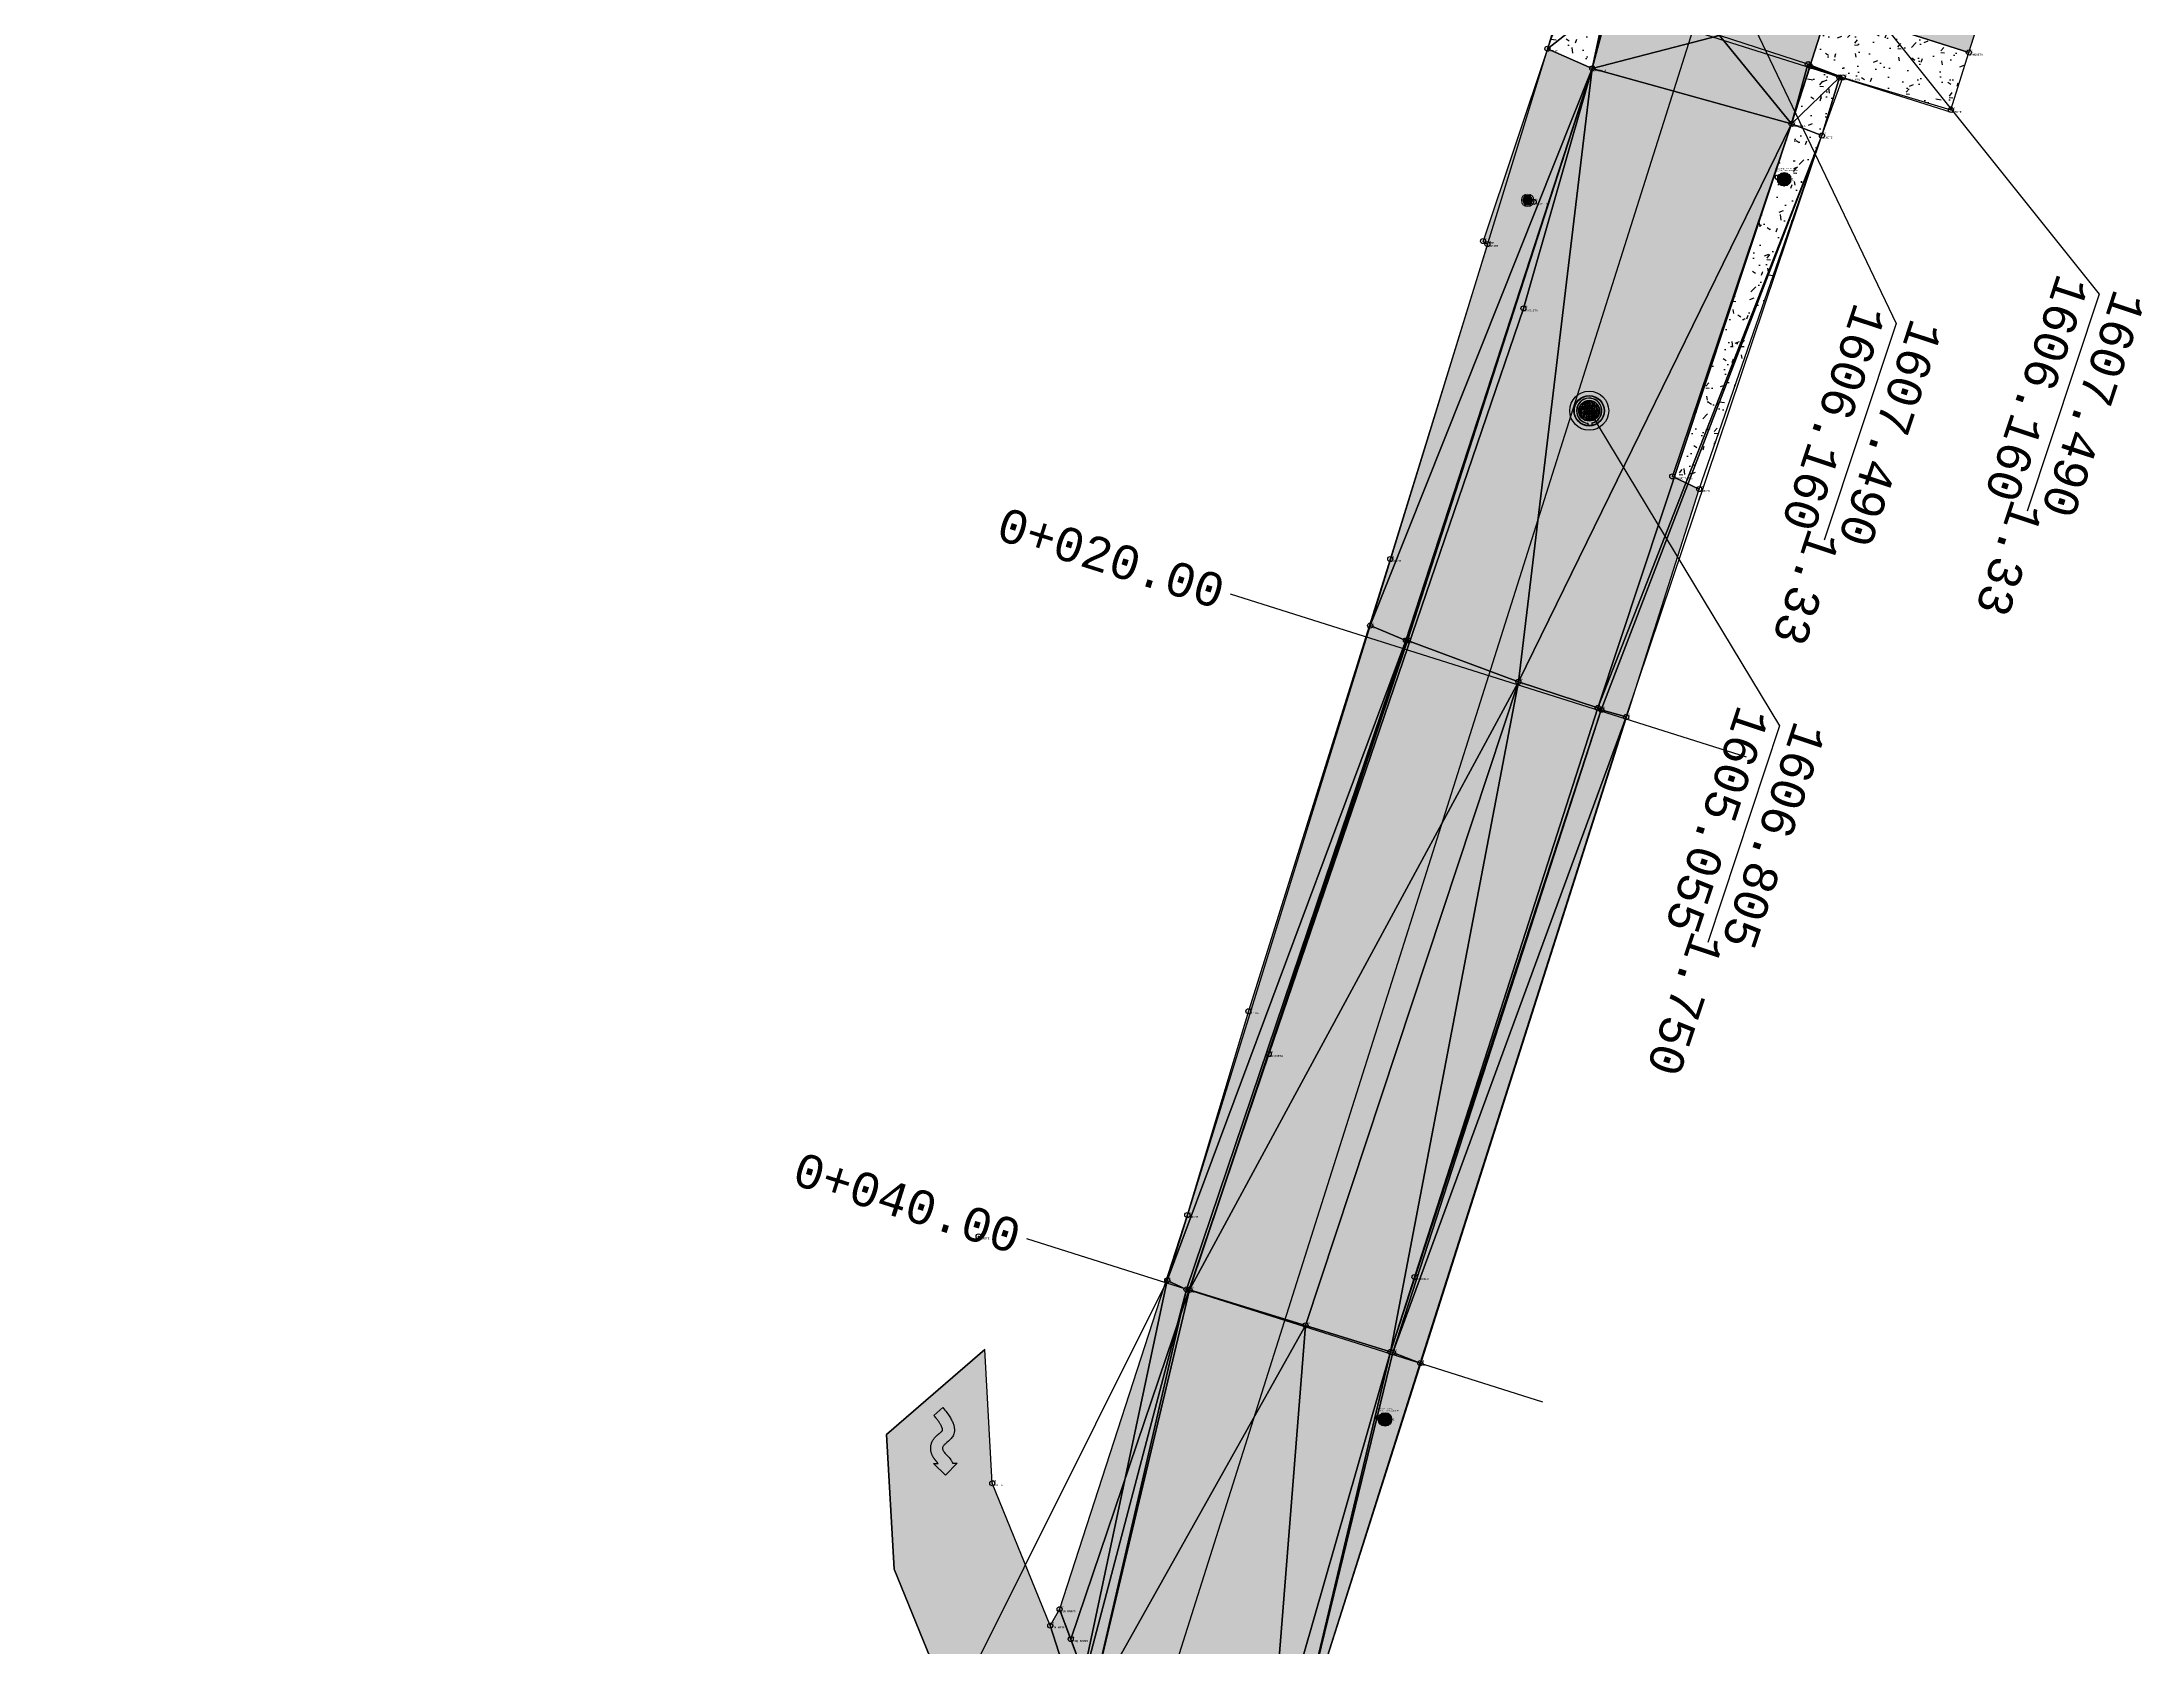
# Model space of a CAD drawing. Extents: x 661203 to 661848, y 2264651 to 2264858.
# Drawn here: x 661407.1 to 661469.2, y 2264760 to 2264807.5 of the extents above; entities that cross this region are included whole.
import ezdxf
from ezdxf.enums import TextEntityAlignment as Align

# ---------------------------------------------------------------- set-up
doc = ezdxf.new("R2010")
doc.units = 0
doc.header["$PDMODE"] = 32
doc.header["$PDSIZE"] = 0.15
for name, color, linetype in [('00. ADOQUIN', 8, 'Continuous'), ('00. BANQUETA', 8, 'Continuous'), ('00. CONCRETO', 8, 'Continuous'), ('00. EJE', 5, 'Continuous'), ('00. LIMITE DE PROPIEDAD', 7, 'Continuous'), ('00. ZAMPEADO', 8, 'Continuous'), ('02. COTAS D.S. EXISTENTE', 7, 'Continuous'), ('CVL_EST', 6, 'Continuous'), ('CVL_EST_TX', 2, 'Continuous'), ('CVL_PUNTO', 2, 'Continuous'), ('CVL_PUNTO_NUM', 2, 'Continuous'), ('CVL_TRI', 7, 'Continuous'), ('FLUJO', 1, 'Continuous'), ('INFRAESTRUCTURA_CFE_POSTE', 7, 'Continuous'), ('INFRAESTRUCTURA_POSTE_TELMEX', 42, 'Continuous'), ('LOSA', 253, 'Continuous'), ('MAMPOSTERIA', 7, 'Continuous'), ('POSTE TELMEX', 7, 'Continuous'), ('POZOS', 30, 'Continuous'), ('Registros', 150, 'Continuous'), ('TRAZA URBANA', 251, 'Continuous')]:
    doc.layers.add(name, color=color, linetype=linetype)
doc.styles.add('MONOTXT4', font='monotxt4.shx')
doc.styles.get("Standard").update_dxf_attribs({"font": 'arial.ttf'})
doc.dimstyles.get("Standard").update_dxf_attribs({"dimtxt": 0.18, "dimasz": 0.18, "dimexe": 0.18, "dimexo": 0.0625, "dimgap": 0.09, "dimtad": 0, "dimtih": 1, "dimtoh": 1, "dimdec": 4, "dimzin": 0, "dimdsep": 46, "dimtxsty": 'Standard', "dimcen": 0.09, "dimadec": 0, "dimazin": 0, "dimtfac": 1, "dimtdec": 4, "dimtofl": 0, "dimtmove": 0, "dimatfit": 3, "dimfxl": 0, "dimtolj": 1, "dimtzin": 0, "dimarcsym": 0})

# ---------------------------------------------------------------- blocks, each defined once
blk = doc.blocks.new('A$C79337726')
h = blk.add_hatch()
h.set_pattern_fill('AR-BRELM', color=11, scale=0.06156, angle=-269.6686, style=0)
h.set_pattern_definition([(93.054959, (-938.17568, -6360.84685), (0.327894398, 0.017499617), [0.469395, -0.023085]), (93.054959, (-938.03737, -6360.83947), (0.327894398, 0.017499617), [0.469395, -0.023085]), (93.054959, (-938.0183, -6360.71516), (0.327894398, 0.017499617), [0.223155, -0.023085]), (93.054959, (-937.87998, -6360.70778), (0.327894398, 0.017499617), [0.223155, -0.023085]), (3.054959, (-938.1757, -6360.84685), (0.026246145, -0.491780124), [0.13851, -0.18985104]), (3.054959, (-938.17445, -6360.8699), (0.026246145, -0.491780124), [0.13851, -0.18985104]), (3.0549587, (-938.0183, -6360.71516), (0.013123072, -0.245890062), [0.13851, -0.18985104]), (3.0549587, (-938.01706, -6360.7382), (0.013123072, -0.245890062), [0.13851, -0.18985104])])
h.paths.add_polyline_path([(2.86, 1.64, 1), (0.91, 2.13, 1)])
at = {"color": 11, "elevation": 1672.65}
for points in [[(1.75, 0.66), (1.76, 0.46)], [(1.77, 0.68), (1.78, 0.46)], [(2.14, 0.7), (2.15, 0.48)], [(2.16, 0.69), (2.17, 0.48)]]:
    blk.add_lwpolyline(points, dxfattribs=at)
at = {"color": 12}
blk.add_circle((1.89, 1.89, 1672.65), 1.89, dxfattribs=at)
at = {"color": 11}
for radius in [1.48, 1.44, 1.01]:
    blk.add_circle((1.89, 1.89, 1672.65), radius, dxfattribs=at)
for radius, start, end in [(1.23, 282.649, 263.4609), (1.21, 281.8292, 264.2807)]:
    blk.add_arc((1.89, 1.89, 1672.65), radius, start, end, dxfattribs=at)
blk = doc.blocks.new('REGISTRO')
at = {"layer": 'POZOS', "xscale": 7322.654461596115, "yscale": 7322.654461596115, "zscale": 7322.654461596115}
blk.add_blockref('A$C79337726', (-13824, -13824, -12248238), dxfattribs=at)
blk = doc.blocks.new('CFE')
at = {"layer": 'TRAZA URBANA', "color": 7}
blk.add_lwpolyline([(-0.2, -0.34), (0.2, -0.34), (0.39, 0), (0.2, 0.34), (-0.2, 0.34), (-0.39, 0)], close=True, dxfattribs=at)
at = {"layer": 'TRAZA URBANA', "color": 254}
for points in [[(-0.39, 0), (-0.2, 0.34), (-0.2, -0.34), (0.2, 0.34)], [(-0.2, -0.34), (0.2, 0.34), (0.2, -0.34), (0.39, 0)]]:
    blk.add_solid(points, dxfattribs=at)
blk = doc.blocks.new('POSTE TELMEX')
at = {"layer": 'INFRAESTRUCTURA_POSTE_TELMEX'}
blk.add_lwpolyline([(-0.1, -0.173), (0.1, -0.173), (0.2, 0), (0.1, 0.173), (-0.1, 0.173), (-0.2, 0)], close=True, dxfattribs=at)
at = {"layer": 'INFRAESTRUCTURA_POSTE_TELMEX', "lineweight": 0}
blk.add_circle((0, 0), 0.237, dxfattribs=at)
at = {"layer": 'INFRAESTRUCTURA_POSTE_TELMEX'}
for points in [[(-0.2, 0), (-0.1, 0.173), (-0.1, -0.173), (0.1, 0.173)], [(-0.1, -0.173), (0.1, 0.173), (0.1, -0.173), (0.2, 0)]]:
    blk.add_solid(points, dxfattribs=at)

msp = doc.modelspace()

# ---------------------------------------------------------------- hatches: boundary and pattern name
at = {"layer": '00. ADOQUIN'}
h = msp.add_hatch(dxfattribs=at)
h.set_pattern_fill('HONEY', color=256, scale=0.1)
h.set_pattern_definition([(0, (0, 0), (0.47625, 0.2749630645), [0.3175, -0.635]), (120, (0, 0), (-0.47624999896, 0.274963066302), [0.3175, -0.635]), (60, (0, 0), (1.04e-09, 0.549926130802), [-0.635, 0.3175])])
h.paths.add_polyline_path([(661437.513, 2264760.259), (661438.155, 2264758.523), (661435.935, 2264751.583), (661429.695, 2264732.537), (661423.192, 2264713.23), (661416.866, 2264694.181), (661414.035, 2264685.194), (661417.14, 2264684.181), (661419.539, 2264683.477), (661428.354, 2264710.61), (661433.821, 2264726.798), (661439.54, 2264744.131), (661443.411, 2264756.35), (661444.001, 2264756.268), (661456.1, 2264794.264), (661455.303, 2264794.64), (661458.826, 2264805.067), (661452.936, 2264806.704), (661450.901, 2264799.608), (661443.37, 2264777.56)])
at = {"layer": '00. BANQUETA'}
h = msp.add_hatch(dxfattribs=at)
h.set_pattern_fill('AR-CONC', color=256, scale=0.007)
h.paths.add_polyline_path([(661453.663, 2264809.439, 0.317699), (661453.13, 2264810.321), (661448.821, 2264811.671), (661448.227, 2264810.363), (661452.111, 2264808.998), (661451.608, 2264807.286), (661452.936, 2264806.704)])
h = msp.add_hatch(dxfattribs=at)
h.set_pattern_fill('AR-CONC', color=256, scale=0.007)
h.paths.add_polyline_path([(661464.07, 2264807.174), (661460.492, 2264808.311, 0.430564), (661459.679, 2264807.716), (661458.826, 2264805.067), (661459.725, 2264804.717), (661460.341, 2264806.44), (661463.54, 2264805.478)])
h = msp.add_hatch(dxfattribs=at)
h.set_pattern_fill('AR-CONC', color=256, scale=0.007)
h.paths.add_polyline_path([(661450.901, 2264799.608), (661452.936, 2264806.704), (661451.608, 2264807.286), (661449.706, 2264801.599), (661449.835, 2264801.511), (661446.963, 2264792.197), (661442.769, 2264778.825), (661440.962, 2264772.798), (661437.187, 2264761.14), (661437.513, 2264760.259), (661443.37, 2264777.56)])
h = msp.add_hatch(dxfattribs=at)
h.set_pattern_fill('AR-CONC', color=256, scale=0.007)
h.paths.add_polyline_path([(661459.725, 2264804.717), (661458.826, 2264805.067), (661455.303, 2264794.64), (661456.1, 2264794.264)])
at = {"layer": '00. CONCRETO'}
h = msp.add_hatch(color=256, dxfattribs=at)
h.dxf.hatch_style = 1
h.paths.add_polyline_path([(661466.166, 2264813.769), (661461.58, 2264815.115), (661462.349, 2264817.37), (661456.042, 2264819.395), (661455.334, 2264817.697), (661454.97, 2264817.015), (661450.868, 2264818.265), (661448.821, 2264811.671), (661453.13, 2264810.321, -0.317699), (661453.663, 2264809.439), (661452.936, 2264806.704), (661458.826, 2264805.067), (661459.679, 2264807.716, -0.430564), (661460.492, 2264808.311), (661464.07, 2264807.174)])
h.paths.add_polyline_path([(661456.782, 2264813.241, -1), (661457.934, 2264813.241, -1)], flags=16)
h.paths.add_polyline_path([(661457.796, 2264813.241, -1), (661456.919, 2264813.241, -1)], flags=0)
h.paths.add_polyline_path([(661457.434, 2264812.873), (661457.434, 2264812.879, 13.034391), (661457.321, 2264812.873), (661457.321, 2264812.867, -13.257907)], flags=0)
h.paths.add_polyline_path([(661457.051, 2264813.241, -1), (661457.665, 2264813.241, -1)], flags=0)
h.paths.add_polyline_path([(661460.235, 2264814.167), (661460.414, 2264814.682), (661460.926, 2264814.507), (661460.75, 2264813.997)], flags=16)
h.paths.add_polyline_path([(661456.935, 2264810.789, -1), (661455.783, 2264810.789, -1)], flags=16)
h.paths.add_polyline_path([(661455.92, 2264810.789, -1), (661456.797, 2264810.789, -1)], flags=0)
h.paths.add_polyline_path([(661456.435, 2264810.42), (661456.434, 2264810.427, 13.034391), (661456.322, 2264810.421), (661456.322, 2264810.414, -13.257907)], flags=0)
h.paths.add_polyline_path([(661456.666, 2264810.789, -1), (661456.052, 2264810.789, -1)], flags=0)
at = {"layer": '00. ZAMPEADO'}
h = msp.add_hatch(dxfattribs=at)
h.set_pattern_fill('HEX', color=256, scale=0.05)
h.set_pattern_definition([(0, (0, 0), (0, 0.27496306577), [0.15875, -0.3175]), (120, (0, 0), (-0.23812500006, -0.137481532885), [0.15875, -0.3175]), (60, (0.15875, 0), (-0.23812500006, 0.137481532885), [0.15875, -0.3175])])
h.paths.add_polyline_path([(661429.093, 2264732.516), (661435.586, 2264751.661), (661437.686, 2264758.24), (661436.909, 2264760.66), (661435.196, 2264764.867), (661434.975, 2264768.824), (661432.069, 2264766.313), (661432.291, 2264762.33), (661434.004, 2264758.123), (661432.87, 2264752.578), (661426.756, 2264733.023), (661420.196, 2264713.913), (661414.005, 2264694.955), (661411.195, 2264686.389), (661411.98, 2264685.159), (661411.601, 2264685.265), (661411.482, 2264684.684), (661413.158, 2264684.187), (661416.541, 2264694.275), (661422.819, 2264713.302)])
at = {"layer": 'MAMPOSTERIA'}
h = msp.add_hatch(dxfattribs=at)
h.set_pattern_fill('GRAVEL', color=256, scale=0.03)
h.set_pattern_definition([(228.0127875, (0.54864, 0.762), (-6.0960000004787, -6.8579999995745), [0.102516432, -10.14914509187]), (184.969741, (0.48006, 0.6858), (9.14399999638215, 0.7620000434094), [0.175921416, -17.41621466806]), (132.5104471, (0.3048, 0.67056), (7.62000000321825, -8.3819999970738), [0.124044456, -12.28041683823]), (267.273689, (0.00762, 0.48006), (0.7620000015959, 15.23999999991994), [0.160201356, -15.85993122772]), (292.83365418, (0, 0.32004), (-3.810000000319, 9.14399999986664), [0.15709011, -15.5519423236]), (357.273689, (0.06096, 0.17526), (-15.23999999991994, 0.7620000015959), [0.160201356, -15.85993122772]), (37.69424047, (0.22098, 0.16764), (-9.90599999956077, -7.62000000057012), [0.211858098, -20.97393459427]), (72.25532837, (0.38862, 0.29718), (5.3340000014338, 16.76399999954366), [0.200015856, -19.80157698057]), (121.42956562, (0.44958, 0.48768), (-6.09600000086494, 9.9059999994678), [0.1607439, -15.91366370961]), (175.2363583, (0.36576, 0.62484), (8.3819999998799, -0.7620000013168), [0.183513984, -8.992181085]), (222.3974378, (0.18288, 0.64008), (-9.1439999997074, -8.3820000003192), [0.237323376, -23.49503175365]), (138.81407483, (0.762, 0.47244), (-5.33399999968, 4.5720000003718), [0.081001362, -8.0191697473]), (171.4692344, (0.70104, 0.52578), (9.9060000002669, -1.5239999982712), [0.154104594, -15.2563916991]), (225, (0.54864, 0.54864), (-1e-16, -0.762), [0.107762802, -0.96986793253]), (203.19859051, (0.4953, 0.64008), (3.810000000104, 1.523999999733), [0.058032396, -5.74518671067]), (291.80140949, (0.44196, 0.61722), (-0.7620000001594, 2.285999999947), [0.082069686, -4.021425897]), (30.96375653, (0.47244, 0.54102), (2.286000000056, 1.523999999916), [0.133295898, -4.30988944587]), (161.56505118, (0.58674, 0.6096), (1.52400000004, -0.76199999992), [0.096386142, -2.31326943505]), (16.389540334, (0, 0.61722), (7.62000000000005, 2.2860000000001), [0.1350264, -13.36764800176]), (70.34617594, (0.12954, 0.65532), (-3.0480000002788, -8.3819999999011), [0.113279682, -11.21466470346]), (293.19859051, (0.58674, 0.762), (-1.523999999734, 3.8100000001066), [0.11606403, -5.68715507667]), (343.61045967, (0.63246, 0.65532), (-7.6200000001597, 2.28599999946686), [0.1350264, -13.36764800176]), (339.44395478, (0, 0.14478), (-3.81, 1.524), [0.13021056, -6.38032029393]), (294.7751406, (0.12192, 0.09906), (-3.8100000045351, 8.3819999979382), [0.109101636, -10.80107801422]), (66.80140949, (0.59436, 0), (1.5239999997607, 3.810000000096), [0.11606403, -5.68715507667]), (17.35402464, (0.64008, 0.10668), (-9.9059999998029, -3.0480000006397), [0.127734822, -12.64571279406]), (69.44395478, (0.22098, 0), (-1.5240000000265, -3.8099999999894), [0.06510528, -6.44542557393]), (101.309932474, (0.54864, 0), (-0.762, 3.048), [0.03885438, -3.84659848936]), (165.963756532, (0.54102, 0.0381), (2.286, -0.762), [0.15709011, -2.98471637672]), (186.00900596, (0.38862, 0.0762), (7.6199999999596, 0.7620000003988), [0.1455801, -14.412409459]), (303.69006753, (0.47244, 0.47244), (-0.762000000106, 1.523999999947), [0.109897164, -2.6375329079]), (353.15722659, (0.5334, 0.381), (12.9540000000797, -1.5239999993218), [0.191867028, -18.9948027195]), (60.9453959, (0.7239, 0.35814), (-3.048000000084, -5.333999999952), [0.078452472, -7.76681769543]), (90, (0.762, 0.4267), (-0.762, 0.762), [0.04572, -0.71628]), (120.25643716, (0.37338, 0.09906), (3.0479999996271, -5.334000000213), [0.105860088, -10.48018223196]), (48.0127875, (0.32004, 0.1905), (6.0960000005026, 6.857999999553), [0.205032864, -10.04662865987]), (0, (0.4572, 0.3429), (0.762, 0.762), [0.19812, -0.56388]), (325.3048465, (0.65532, 0.3429), (7.6200000028865, -5.3339999958764), [0.120482868, -11.92779501724]), (254.0546041, (0.75438, 0.27432), (-0.7619999999468, -3.0480000000134), [0.110948724, -5.43649501163]), (207.64597536, (0.7239, 0.16764), (-14.478000000532, -7.61999999898923), [0.18064353, -17.88373932688]), (175.42607874, (0.56388, 0.08382), (-9.90599999999965, 0.76199999999984), [0.191108838, -18.91975393687])])
h.paths.add_polyline_path([(661423.192, 2264713.23), (661429.695, 2264732.537), (661435.935, 2264751.583), (661438.155, 2264758.523), (661437.187, 2264761.14), (661436.909, 2264760.66), (661437.686, 2264758.24), (661435.586, 2264751.661), (661429.093, 2264732.516), (661422.819, 2264713.302), (661416.541, 2264694.275), (661413.255, 2264684.475), (661413.779, 2264684.383), (661416.866, 2264694.181)])

# ---------------------------------------------------------------- linework, layer by layer
at = {"layer": '00. ADOQUIN'}
msp.add_lwpolyline([(661456.1, 2264794.264), (661455.303, 2264794.64), (661458.826, 2264805.067), (661452.936, 2264806.704), (661450.901, 2264799.608), (661443.37, 2264777.56), (661437.513, 2264760.259), (661438.155, 2264758.523), (661435.935, 2264751.583), (661429.695, 2264732.537), (661423.192, 2264713.23), (661416.866, 2264694.181), (661414.035, 2264685.194), (661417.14, 2264684.181), (661419.539, 2264683.477), (661428.354, 2264710.61), (661433.821, 2264726.798), (661439.54, 2264744.131), (661443.411, 2264756.35), (661444.001, 2264756.268), (661456.1, 2264794.264)], close=True, dxfattribs=at)
at = {"layer": '00. BANQUETA'}
for points in [[(661453.663, 2264809.439, 0.317699), (661453.13, 2264810.321), (661448.821, 2264811.671), (661448.227, 2264810.363), (661452.111, 2264808.998), (661451.608, 2264807.286), (661452.936, 2264806.704), (661453.663, 2264809.439, 0.317699)], [(661464.07, 2264807.174), (661460.492, 2264808.311, 0.430564), (661459.679, 2264807.716), (661458.826, 2264805.067), (661459.725, 2264804.717), (661460.341, 2264806.44), (661463.54, 2264805.478), (661464.07, 2264807.174)]]:
    msp.add_lwpolyline(points, format="xyb", close=True, dxfattribs=at)
for points in [[(661450.901, 2264799.608), (661452.936, 2264806.704), (661451.608, 2264807.286), (661449.706, 2264801.599), (661449.835, 2264801.511), (661446.963, 2264792.197), (661442.769, 2264778.825), (661440.962, 2264772.798), (661437.187, 2264761.14), (661437.513, 2264760.259), (661443.37, 2264777.56), (661450.901, 2264799.608)], [(661459.725, 2264804.717), (661458.826, 2264805.067), (661455.303, 2264794.64), (661456.1, 2264794.264), (661459.725, 2264804.717)]]:
    msp.add_lwpolyline(points, close=True, dxfattribs=at)
msp.add_lwpolyline([(661432.069, 2264766.313), (661434.975, 2264768.824)], dxfattribs=at)
at = {"layer": '00. CONCRETO'}
msp.add_lwpolyline([(661466.166, 2264813.769), (661461.58, 2264815.115), (661462.349, 2264817.37), (661456.042, 2264819.395), (661455.334, 2264817.697), (661454.97, 2264817.015), (661450.868, 2264818.265), (661448.821, 2264811.671), (661453.13, 2264810.321, -0.317699), (661453.663, 2264809.439), (661452.936, 2264806.704), (661458.826, 2264805.067), (661459.679, 2264807.716, -0.430564), (661460.492, 2264808.311), (661464.07, 2264807.174), (661466.166, 2264813.769)], format="xyb", close=True, dxfattribs=at)
at = {"layer": '00. EJE', "elevation": 1605.557}
msp.add_lwpolyline([(661455.898, 2264807.82), (661440.784, 2264760.007), (661426.14, 2264713.62), (661416.521, 2264684.384)], dxfattribs=at)
at = {"layer": '00. LIMITE DE PROPIEDAD'}
for points in [[(661448.227, 2264810.363), (661452.111, 2264808.998), (661451.608, 2264807.286), (661449.706, 2264801.599), (661449.835, 2264801.511), (661446.963, 2264792.197), (661442.769, 2264778.825), (661440.962, 2264772.798), (661437.187, 2264761.14), (661436.909, 2264760.66), (661435.196, 2264764.867), (661434.975, 2264768.824)], [(661423.538, 2264680.09), (661421.689, 2264680.711), (661420.546, 2264683.133), (661429.386, 2264710.293), (661433.072, 2264720.905), (661440.299, 2264743.842), (661444.001, 2264756.268), (661456.1, 2264794.264), (661459.725, 2264804.717), (661460.341, 2264806.44), (661463.54, 2264805.478)], [(661407.096, 2264686.54), (661410.533, 2264685.579), (661413.602, 2264695.03), (661419.887, 2264714.341), (661426.132, 2264733.256), (661432.267, 2264752.809), (661434.004, 2264758.123), (661432.291, 2264762.33), (661432.069, 2264766.313)]]:
    msp.add_lwpolyline(points, dxfattribs=at)
at = {"layer": '00. ZAMPEADO'}
msp.add_lwpolyline([(661429.093, 2264732.516), (661435.586, 2264751.661), (661437.686, 2264758.24), (661436.909, 2264760.66), (661435.196, 2264764.867), (661434.975, 2264768.824), (661432.069, 2264766.313), (661432.291, 2264762.33), (661434.004, 2264758.123), (661432.87, 2264752.578), (661426.756, 2264733.023), (661420.196, 2264713.913), (661414.005, 2264694.955), (661411.195, 2264686.389), (661411.98, 2264685.159), (661411.601, 2264685.265), (661411.482, 2264684.684), (661413.158, 2264684.187), (661416.541, 2264694.275), (661422.819, 2264713.302), (661429.093, 2264732.516)], close=True, dxfattribs=at)
at = {"layer": 'CVL_EST', "color": 6, "linetype": 'Continuous'}
for p, q in [((661463.526, 2264805.409), (661448.271, 2264810.232)), ((661457.498, 2264786.339), (661442.242, 2264791.162)), ((661451.47, 2264767.269), (661436.214, 2264772.092))]:
    msp.add_line(p, q, dxfattribs=at)
at = {"layer": 'CVL_PUNTO', "color": 3}
for p in [(661451.608, 2264807.286, 1607.601), (661452.936, 2264806.704, 1607.35), (661459.309, 2264806.828, 1607.473), (661459.379, 2264806.77, 1607.605), (661460.245, 2264806.433, 1607.611), (661460.341, 2264806.44, 1607.676), (661458.826, 2264805.067, 1607.398), (661459.725, 2264804.717, 1607.596), (661446.368, 2264790.227, 1606.321), (661447.425, 2264789.792, 1606.259), (661447.477, 2264789.79, 1606.095), (661450.753, 2264788.568, 1606.111), (661453.099, 2264787.794, 1606.216), (661453.198, 2264787.74, 1606.328), (661453.937, 2264787.529, 1606.339), (661440.368, 2264770.867, 1605.582), (661440.937, 2264770.597, 1605.557), (661441.028, 2264770.583, 1605.34), (661444.457, 2264769.537, 1605.347), (661446.967, 2264768.751, 1605.445), (661447.042, 2264768.733, 1605.607), (661447.85, 2264768.418, 1605.601)]:
    msp.add_point(p, dxfattribs=at)
at = {"layer": 'CVL_PUNTO', "color": 2}
for p in [(661464.07, 2264807.174, 1607.502), (661463.54, 2264805.478, 1607.585), (661458.418, 2264803.48, 1608.717), (661451.203, 2264802.755, 1607.503), (661449.706, 2264801.599, 1607.457), (661449.835, 2264801.511, 1607.439), (661450.901, 2264799.608, 1606.967), (661452.844, 2264796.581, 1606.805), (661455.303, 2264794.64, 1606.909), (661456.1, 2264794.264, 1607.259), (661446.963, 2264792.197, 1606.625), (661442.769, 2264778.825, 1605.685), (661443.37, 2264777.56, 1605.446), (661440.962, 2264772.798, 1605.582), (661434.789, 2264772.168, 1606.943), (661447.68, 2264770.964, 1605.489), (661446.617, 2264766.807, 1606.89), (661435.196, 2264764.867, 1604.943), (661437.187, 2264761.14, 1605.425), (661436.909, 2264760.66, 1605.095), (661437.513, 2264760.259, 1605.209)]:
    msp.add_point(p, dxfattribs=at)
at = {"layer": 'CVL_TRI', "color": 8, "linetype": 'Continuous'}
for points in [[(661451.608, 2264807.286, 1607.601), (661452.179, 2264808.933, 1607.659), (661452.111, 2264808.998, 1607.682)], [(661453.35, 2264808.646, 1607.588), (661452.179, 2264808.933, 1607.659), (661451.608, 2264807.286, 1607.601)], [(661453.35, 2264808.646, 1607.588), (661451.608, 2264807.286, 1607.601), (661452.936, 2264806.704, 1607.35)], [(661453.438, 2264808.638, 1607.482), (661453.35, 2264808.646, 1607.588), (661452.936, 2264806.704, 1607.35)], [(661456.701, 2264807.681, 1607.471), (661453.438, 2264808.638, 1607.482), (661452.936, 2264806.704, 1607.35)], [(661451.608, 2264807.286, 1607.601), (661446.368, 2264790.227, 1606.321), (661452.936, 2264806.704, 1607.35)], [(661452.936, 2264806.704, 1607.35), (661458.826, 2264805.067, 1607.398), (661456.701, 2264807.681, 1607.471)], [(661459.309, 2264806.828, 1607.473), (661456.701, 2264807.681, 1607.471), (661458.826, 2264805.067, 1607.398)], [(661446.368, 2264790.227, 1606.321), (661447.425, 2264789.792, 1606.259), (661452.936, 2264806.704, 1607.35)], [(661447.477, 2264789.79, 1606.095), (661452.936, 2264806.704, 1607.35), (661447.425, 2264789.792, 1606.259)], [(661447.477, 2264789.79, 1606.095), (661450.753, 2264788.568, 1606.111), (661452.936, 2264806.704, 1607.35)], [(661450.753, 2264788.568, 1606.111), (661458.826, 2264805.067, 1607.398), (661452.936, 2264806.704, 1607.35)], [(661458.826, 2264805.067, 1607.398), (661459.379, 2264806.77, 1607.605), (661459.309, 2264806.828, 1607.473)], [(661458.826, 2264805.067, 1607.398), (661460.245, 2264806.433, 1607.611), (661459.379, 2264806.77, 1607.605)], [(661459.309, 2264806.828, 1607.473), (661459.379, 2264806.77, 1607.605), (661460.341, 2264806.44, 1607.676)], [(661460.245, 2264806.433, 1607.611), (661460.341, 2264806.44, 1607.676), (661459.379, 2264806.77, 1607.605)], [(661458.826, 2264805.067, 1607.398), (661459.725, 2264804.717, 1607.596), (661460.245, 2264806.433, 1607.611)], [(661460.245, 2264806.433, 1607.611), (661459.725, 2264804.717, 1607.596), (661460.341, 2264806.44, 1607.676)], [(661458.826, 2264805.067, 1607.398), (661450.753, 2264788.568, 1606.111), (661453.099, 2264787.794, 1606.216)], [(661459.725, 2264804.717, 1607.596), (661458.826, 2264805.067, 1607.398), (661453.099, 2264787.794, 1606.216)], [(661453.099, 2264787.794, 1606.216), (661453.198, 2264787.74, 1606.328), (661459.725, 2264804.717, 1607.596)], [(661453.937, 2264787.529, 1606.339), (661459.725, 2264804.717, 1607.596), (661453.198, 2264787.74, 1606.328)], [(661447.425, 2264789.792, 1606.259), (661446.368, 2264790.227, 1606.321), (661440.368, 2264770.867, 1605.582)], [(661440.368, 2264770.867, 1605.582), (661440.937, 2264770.597, 1605.557), (661447.425, 2264789.792, 1606.259)], [(661441.028, 2264770.583, 1605.34), (661447.425, 2264789.792, 1606.259), (661440.937, 2264770.597, 1605.557)], [(661447.425, 2264789.792, 1606.259), (661441.028, 2264770.583, 1605.34), (661447.477, 2264789.79, 1606.095)], [(661450.753, 2264788.568, 1606.111), (661447.477, 2264789.79, 1606.095), (661441.028, 2264770.583, 1605.34)], [(661450.753, 2264788.568, 1606.111), (661441.028, 2264770.583, 1605.34), (661444.457, 2264769.537, 1605.347)], [(661444.457, 2264769.537, 1605.347), (661446.967, 2264768.751, 1605.445), (661450.753, 2264788.568, 1606.111)], [(661450.753, 2264788.568, 1606.111), (661446.967, 2264768.751, 1605.445), (661453.099, 2264787.794, 1606.216)], [(661453.198, 2264787.74, 1606.328), (661453.099, 2264787.794, 1606.216), (661446.967, 2264768.751, 1605.445)], [(661446.967, 2264768.751, 1605.445), (661447.042, 2264768.733, 1605.607), (661453.198, 2264787.74, 1606.328)], [(661447.042, 2264768.733, 1605.607), (661453.937, 2264787.529, 1606.339), (661453.198, 2264787.74, 1606.328)], [(661447.042, 2264768.733, 1605.607), (661447.85, 2264768.418, 1605.601), (661453.937, 2264787.529, 1606.339)], [(661434.004, 2264758.123, 1604.875), (661437.686, 2264758.24, 1604.977), (661440.368, 2264770.867, 1605.582)], [(661440.937, 2264770.597, 1605.557), (661440.368, 2264770.867, 1605.582), (661437.686, 2264758.24, 1604.977)], [(661440.937, 2264770.597, 1605.557), (661437.686, 2264758.24, 1604.977), (661438.056, 2264758.125, 1605.1)], [(661440.937, 2264770.597, 1605.557), (661438.056, 2264758.125, 1605.1), (661441.028, 2264770.583, 1605.34)], [(661438.056, 2264758.125, 1605.1), (661444.457, 2264769.537, 1605.347), (661441.028, 2264770.583, 1605.34)], [(661444.457, 2264769.537, 1605.347), (661438.056, 2264758.125, 1605.1), (661443.411, 2264756.35, 1605.29)], [(661443.411, 2264756.35, 1605.29), (661446.967, 2264768.751, 1605.445), (661444.457, 2264769.537, 1605.347)], [(661446.967, 2264768.751, 1605.445), (661443.411, 2264756.35, 1605.29), (661444.001, 2264756.268, 1605.545)], [(661446.967, 2264768.751, 1605.445), (661444.001, 2264756.268, 1605.545), (661447.042, 2264768.733, 1605.607)], [(661447.85, 2264768.418, 1605.601), (661447.042, 2264768.733, 1605.607), (661444.001, 2264756.268, 1605.545)]]:
    msp.add_3dface(points, dxfattribs=at)
at = {"layer": 'FLUJO'}
msp.add_lwpolyline([(661433.595, 2264765.455), (661433.589, 2264765.462), (661433.583, 2264765.468), (661433.577, 2264765.475), (661433.571, 2264765.481), (661433.564, 2264765.488), (661433.558, 2264765.495), (661433.551, 2264765.503), (661433.545, 2264765.51), (661433.538, 2264765.518), (661433.531, 2264765.526), (661433.524, 2264765.534), (661433.518, 2264765.542), (661433.511, 2264765.551), (661433.504, 2264765.56), (661433.497, 2264765.569), (661433.489, 2264765.578), (661433.482, 2264765.588), (661433.475, 2264765.598), (661433.468, 2264765.609), (661433.461, 2264765.62), (661433.454, 2264765.631), (661433.447, 2264765.643), (661433.44, 2264765.655), (661433.433, 2264765.668), (661433.426, 2264765.682), (661433.419, 2264765.696), (661433.413, 2264765.711), (661433.406, 2264765.726), (661433.4, 2264765.743), (661433.395, 2264765.76), (661433.39, 2264765.777), (661433.385, 2264765.796), (661433.381, 2264765.815), (661433.378, 2264765.835), (661433.375, 2264765.856), (661433.374, 2264765.877), (661433.373, 2264765.899), (661433.373, 2264765.922), (661433.375, 2264765.944), (661433.377, 2264765.967), (661433.381, 2264765.99), (661433.387, 2264766.013), (661433.393, 2264766.036), (661433.401, 2264766.058), (661433.409, 2264766.08), (661433.419, 2264766.101), (661433.429, 2264766.122), (661433.44, 2264766.141), (661433.452, 2264766.16), (661433.463, 2264766.177), (661433.475, 2264766.192), (661433.486, 2264766.206), (661433.497, 2264766.219), (661433.508, 2264766.231), (661433.519, 2264766.242), (661433.529, 2264766.253), (661433.539, 2264766.262), (661433.549, 2264766.272), (661433.558, 2264766.28), (661433.568, 2264766.289), (661433.576, 2264766.296), (661433.585, 2264766.304), (661433.593, 2264766.31), (661433.601, 2264766.317), (661433.609, 2264766.323), (661433.617, 2264766.33), (661433.624, 2264766.335), (661433.631, 2264766.341), (661433.638, 2264766.347), (661433.644, 2264766.352), (661433.65, 2264766.357), (661433.657, 2264766.363), (661433.662, 2264766.368), (661433.668, 2264766.372), (661433.673, 2264766.377), (661433.678, 2264766.382), (661433.683, 2264766.386), (661433.687, 2264766.39), (661433.692, 2264766.394), (661433.696, 2264766.398), (661433.699, 2264766.402), (661433.703, 2264766.405), (661433.706, 2264766.409), (661433.708, 2264766.412), (661433.711, 2264766.415), (661433.713, 2264766.418), (661433.715, 2264766.42), (661433.717, 2264766.422), (661433.718, 2264766.425), (661433.72, 2264766.427), (661433.721, 2264766.428), (661433.722, 2264766.43), (661433.722, 2264766.432), (661433.723, 2264766.433), (661433.723, 2264766.434), (661433.724, 2264766.435), (661433.724, 2264766.436), (661433.724, 2264766.437), (661433.725, 2264766.438), (661433.725, 2264766.439), (661433.725, 2264766.44), (661433.725, 2264766.441), (661433.725, 2264766.442), (661433.725, 2264766.443), (661433.725, 2264766.444), (661433.725, 2264766.445), (661433.725, 2264766.446), (661433.725, 2264766.448), (661433.725, 2264766.449), (661433.725, 2264766.451), (661433.725, 2264766.453), (661433.725, 2264766.456), (661433.724, 2264766.459), (661433.724, 2264766.463), (661433.723, 2264766.468), (661433.721, 2264766.474), (661433.72, 2264766.48), (661433.718, 2264766.487), (661433.716, 2264766.494), (661433.713, 2264766.502), (661433.71, 2264766.511), (661433.706, 2264766.521), (661433.702, 2264766.531), (661433.697, 2264766.543), (661433.692, 2264766.554), (661433.686, 2264766.567), (661433.679, 2264766.58), (661433.672, 2264766.594), (661433.664, 2264766.608), (661433.655, 2264766.623), (661433.645, 2264766.639), (661433.635, 2264766.655), (661433.624, 2264766.672), (661433.613, 2264766.689), (661433.6, 2264766.708), (661433.587, 2264766.726), (661433.572, 2264766.746), (661433.557, 2264766.766), (661433.541, 2264766.786), (661433.525, 2264766.807), (661433.507, 2264766.829), (661433.488, 2264766.851), (661433.469, 2264766.874), (661433.734, 2264767.103), (661433.765, 2264767.066), (661433.795, 2264767.03), (661433.823, 2264766.995), (661433.849, 2264766.961), (661433.874, 2264766.927), (661433.897, 2264766.895), (661433.918, 2264766.863), (661433.938, 2264766.832), (661433.956, 2264766.802), (661433.973, 2264766.773), (661433.988, 2264766.744), (661434.002, 2264766.716), (661434.015, 2264766.689), (661434.026, 2264766.663), (661434.036, 2264766.638), (661434.045, 2264766.613), (661434.053, 2264766.589), (661434.059, 2264766.565), (661434.064, 2264766.543), (661434.069, 2264766.52), (661434.072, 2264766.499), (661434.074, 2264766.478), (661434.075, 2264766.458), (661434.075, 2264766.438), (661434.075, 2264766.419), (661434.073, 2264766.401), (661434.071, 2264766.383), (661434.068, 2264766.365), (661434.059, 2264766.332), (661434.048, 2264766.301), (661434.034, 2264766.271), (661434.018, 2264766.244), (661434.001, 2264766.218), (661433.982, 2264766.193), (661433.962, 2264766.17), (661433.941, 2264766.148), (661433.919, 2264766.128), (661433.897, 2264766.108), (661433.854, 2264766.072), (661433.833, 2264766.054), (661433.813, 2264766.038), (661433.795, 2264766.022), (661433.778, 2264766.006), (661433.763, 2264765.991), (661433.75, 2264765.975), (661433.739, 2264765.96), (661433.731, 2264765.945), (661433.726, 2264765.929), (661433.723, 2264765.914), (661433.723, 2264765.898), (661433.725, 2264765.882), (661433.728, 2264765.867), (661433.734, 2264765.851), (661433.741, 2264765.835), (661433.749, 2264765.819), (661433.759, 2264765.803), (661433.77, 2264765.787), (661433.796, 2264765.755), (661433.824, 2264765.723), (661433.886, 2264765.658), (661433.916, 2264765.625), (661433.945, 2264765.593), (661433.97, 2264765.56), (661433.982, 2264765.544), (661433.992, 2264765.528), (661434.001, 2264765.512), (661434.008, 2264765.495), (661434.014, 2264765.479), (661434.018, 2264765.463), (661434.158, 2264765.466), (661433.813, 2264765.109), (661433.455, 2264765.453), (661433.595, 2264765.455)], dxfattribs=at)
at = {"layer": 'INFRAESTRUCTURA_CFE_POSTE', "linetype": 'Continuous'}
for centre in [(661458.61, 2264803.428, 1608.717), (661446.809, 2264766.755, 1606.89)]:
    msp.add_circle(centre, 0.199, dxfattribs=at)
at = {"layer": 'LOSA', "elevation": 1607.35}
msp.add_lwpolyline([(661452.936, 2264806.704), (661458.826, 2264805.067)], dxfattribs=at)
at = {"layer": 'MAMPOSTERIA'}
msp.add_lwpolyline([(661423.192, 2264713.23), (661429.695, 2264732.537), (661435.935, 2264751.583), (661438.155, 2264758.523), (661437.187, 2264761.14), (661436.909, 2264760.66), (661437.686, 2264758.24), (661435.586, 2264751.661), (661429.093, 2264732.516), (661422.819, 2264713.302), (661416.541, 2264694.275), (661413.255, 2264684.475), (661413.779, 2264684.383), (661416.866, 2264694.181), (661423.192, 2264713.23)], close=True, dxfattribs=at)

# ---------------------------------------------------------------- block references
at = {"layer": 'INFRAESTRUCTURA_CFE_POSTE', "linetype": 'Continuous', "xscale": 0.5073861842975022, "yscale": 0.5073861842975022, "zscale": 0.5073861842975022}
for p in [(661458.61, 2264803.428, 1608.717), (661446.809, 2264766.755, 1606.89)]:
    msp.add_blockref('CFE', p, dxfattribs=at)
at = {"layer": 'POSTE TELMEX', "xscale": 0.7799999999115244, "yscale": 0.7799999999115244, "zscale": 0.7799999999115244}
msp.add_blockref('POSTE TELMEX', (661451.024, 2264802.804, 1607.503), dxfattribs=at)
at = {"layer": 'Registros', "xscale": 4.16601542383e-05, "yscale": 4.16601542383e-05, "zscale": 4.16601542383e-05}
msp.add_blockref('REGISTRO', (661452.844, 2264796.581, 1606.805), dxfattribs=at)

# ---------------------------------------------------------------- texts
at = {"layer": '02. COTAS D.S. EXISTENTE', "style": 'MONOTXT4'}
for s, p in [('1606.160', (661466.565, 2264797.079, -1609.99)), ('1606.160', (661460.562, 2264796.218, -1609.99)), ('1605.055', (661457.115, 2264784.315, -1610.675))]:
    msp.add_text(s, height=1, rotation=251.6758, dxfattribs=at).set_placement(p, align=Align.TOP_CENTER)
for s, p in [('1607.490', (661467.003, 2264797.023, -1609.99)), ('1607.490', (661460.999, 2264796.162, -1609.99)), ('1606.805', (661457.553, 2264784.259, -1610.675))]:
    msp.add_text(s, height=1, rotation=251.6758, dxfattribs=at).set_placement(p, align=Align.BOTTOM_CENTER)
for s, p in [('1.33', (661465.821, 2264793.85, 1607.49)), ('1.33', (661459.818, 2264792.989, 1607.49)), ('1.750', (661456.371, 2264781.085, 1606.805))]:
    msp.add_text(s, height=1, rotation=251.6758, dxfattribs=at).set_placement(p, align=Align.MIDDLE_LEFT)
at = {"layer": 'CVL_EST_TX', "color": 7, "style": 'MONOTXT4'}
for s, p in [('0+020.00', (661442.01, 2264791.186)), ('0+040.00', (661435.981, 2264772.117))]:
    msp.add_text(s, height=1, rotation=342.45724, dxfattribs=at).set_placement(p, align=Align.MIDDLE_RIGHT)
at = {"layer": 'CVL_PUNTO_NUM', "color": 3, "style": 'MONOTXT4'}
for s, p in [('4', (661451.632, 2264807.301, 1607.601)), ('5', (661452.96, 2264806.719, 1607.35)), ('7', (661459.329, 2264806.848, 1607.473)), ('8', (661459.399, 2264806.79, 1607.605)), ('9', (661460.265, 2264806.453, 1607.611)), ('42', (661460.365, 2264806.455, 1607.676)), ('46', (661458.85, 2264805.082, 1607.398)), ('47', (661459.749, 2264804.732, 1607.596)), ('17', (661446.388, 2264790.247, 1606.321)), ('18', (661447.445, 2264789.812, 1606.259)), ('19', (661447.497, 2264789.81, 1606.095)), ('20', (661450.773, 2264788.588, 1606.111)), ('21', (661453.119, 2264787.814, 1606.216)), ('22', (661453.218, 2264787.76, 1606.328)), ('23', (661453.956, 2264787.548, 1606.339)), ('27', (661440.388, 2264770.887, 1605.582)), ('28', (661440.957, 2264770.617, 1605.557)), ('29', (661441.048, 2264770.603, 1605.34)), ('30', (661444.477, 2264769.557, 1605.347)), ('31', (661446.987, 2264768.771, 1605.445)), ('32', (661447.062, 2264768.753, 1605.607)), ('33', (661447.87, 2264768.438, 1605.601))]:
    msp.add_text(s, height=0.0562, dxfattribs=at).set_placement(p, align=Align.BOTTOM_LEFT)
for s, p in [('LIMITE', (661451.628, 2264807.253, 1607.601)), ('BANQUETA', (661452.956, 2264806.67, 1607.35)), ('TN', (661459.337, 2264806.8, 1607.473)), ('TN', (661459.407, 2264806.742, 1607.605)), ('TN', (661460.273, 2264806.405, 1607.611)), ('LIMITE ESQ', (661460.361, 2264806.406, 1607.676)), ('BANQUETA', (661458.846, 2264805.033, 1607.398)), ('LIMITE', (661459.745, 2264804.683, 1607.596)), ('TN', (661446.396, 2264790.199, 1606.321)), ('TN', (661447.453, 2264789.764, 1606.259)), ('TN', (661447.505, 2264789.762, 1606.095)), ('TN', (661450.781, 2264788.54, 1606.111)), ('TN', (661453.127, 2264787.766, 1606.216)), ('TN', (661453.226, 2264787.712, 1606.328)), ('TN', (661453.964, 2264787.501, 1606.339)), ('TN', (661440.396, 2264770.839, 1605.582)), ('TN', (661440.965, 2264770.569, 1605.557)), ('TN', (661441.056, 2264770.555, 1605.34)), ('TN', (661444.485, 2264769.509, 1605.347)), ('TN', (661446.995, 2264768.723, 1605.445)), ('TN', (661447.07, 2264768.705, 1605.607)), ('TN', (661447.878, 2264768.39, 1605.601))]:
    msp.add_text(s, height=0.0562, dxfattribs=at).set_placement(p, align=Align.TOP_LEFT)
at = {"layer": 'CVL_PUNTO_NUM', "color": 2, "style": 'MONOTXT4'}
for s, height, p in [('BANQUETA', 0.0562, (661464.091, 2264807.141, 1607.502)), ('LIMITE', 0.0562, (661463.56, 2264805.445, 1607.585)), ('POSTE CFE', 0.0562, (661458.446, 2264803.452, 1608.717)), ('POSTE TEL', 0.0562, (661451.231, 2264802.727, 1607.503)), ('LIMITE', 0.0562, (661449.734, 2264801.571, 1607.457)), ('LIMITE', 0.0562, (661449.863, 2264801.483, 1607.439)), ('BANQUETA', 0.0562, (661450.929, 2264799.58, 1606.967)), ('POZO', 0.0562, (661452.872, 2264796.553, 1606.805)), ('BANQUETA FIN', 0.05625, (661455.331, 2264794.612, 1606.909)), ('LIMITE', 0.0562, (661456.128, 2264794.236, 1607.259)), ('LIMITE', 0.0562, (661446.991, 2264792.169, 1606.625)), ('LIMITE', 0.0562, (661442.797, 2264778.797, 1605.685)), ('BANQUETA', 0.0562, (661443.398, 2264777.532, 1605.446)), ('LIMITE', 0.0562, (661440.99, 2264772.77, 1605.582)), ('LIMITE', 0.0562, (661434.817, 2264772.14, 1606.943)), ('MACHUELO', 0.0562, (661447.708, 2264770.936, 1605.489)), ('POSTE CFE', 0.0562, (661446.645, 2264766.779, 1606.89)), ('LIMITE', 0.0562, (661435.224, 2264764.839, 1604.943)), ('LIM MAMP', 0.0562, (661436.937, 2264760.632, 1605.095)), ('LIM MAMPO', 0.0562, (661437.215, 2264761.112, 1605.425)), ('BANQ MAMPO', 0.0562, (661437.541, 2264760.231, 1605.209))]:
    msp.add_text(s, height=height, dxfattribs=at).set_placement(p, align=Align.TOP_LEFT)
for s, p in [('40', (661464.095, 2264807.189, 1607.502)), ('41', (661463.564, 2264805.493, 1607.585)), ('45', (661458.438, 2264803.5, 1608.717)), ('46', (661451.223, 2264802.775, 1607.503)), ('13', (661449.726, 2264801.619, 1607.457)), ('14', (661449.855, 2264801.531, 1607.439)), ('15', (661450.921, 2264799.628, 1606.967)), ('12', (661452.864, 2264796.601, 1606.805)), ('11', (661455.323, 2264794.66, 1606.909)), ('10', (661456.12, 2264794.284, 1607.259)), ('16', (661446.983, 2264792.217, 1606.625)), ('26', (661442.789, 2264778.845, 1605.685)), ('24', (661443.39, 2264777.58, 1605.446)), ('25', (661440.982, 2264772.818, 1605.582)), ('49', (661434.809, 2264772.188, 1606.943)), ('69', (661447.7, 2264770.984, 1605.489)), ('188', (661446.637, 2264766.827, 1606.89)), ('48', (661435.216, 2264764.887, 1604.943)), ('42', (661437.207, 2264761.16, 1605.425)), ('47', (661436.929, 2264760.68, 1605.095)), ('41', (661437.533, 2264760.279, 1605.209))]:
    msp.add_text(s, height=0.0562, dxfattribs=at).set_placement(p, align=Align.BOTTOM_LEFT)
at = {"layer": 'INFRAESTRUCTURA_CFE_POSTE', "linetype": 'Continuous', "style": 'MONOTXT4', "width": 2}
for s, p in [('ALTA TENSION', (661458.344, 2264803.661, 94.363)), ('POSTE CFE', (661458.344, 2264803.72, 94.363)), ('ALTA TENSION', (661446.543, 2264766.988, 92.536)), ('POSTE CFE', (661446.543, 2264767.047, 92.536))]:
    msp.add_text(s, height=0.032, rotation=1, dxfattribs=at).set_placement(p)

# ---------------------------------------------------------------- leaders
at = {"layer": '02. COTAS D.S. EXISTENTE', "ltscale": 5}
for points in [[(661457.358, 2264813.241, 1607.49), (661467.922, 2264800.026, 1607.49), (661465.799, 2264793.617, 1607.49)], [(661456.359, 2264810.789, 1607.49), (661461.918, 2264799.165, 1607.49), (661459.795, 2264792.756, 1607.49)], [(661452.844, 2264796.581, 1606.805), (661458.472, 2264787.262, 1606.805), (661456.349, 2264780.853, 1606.805)]]:
    msp.add_leader(points, dimstyle='Standard', override={"dimasz": 1, "dimgap": 0.09, "dimtad": 0, "dimfxl": 0.1, "dimarcsym": 2}, dxfattribs=at)

doc.saveas('drawing.dxf')
